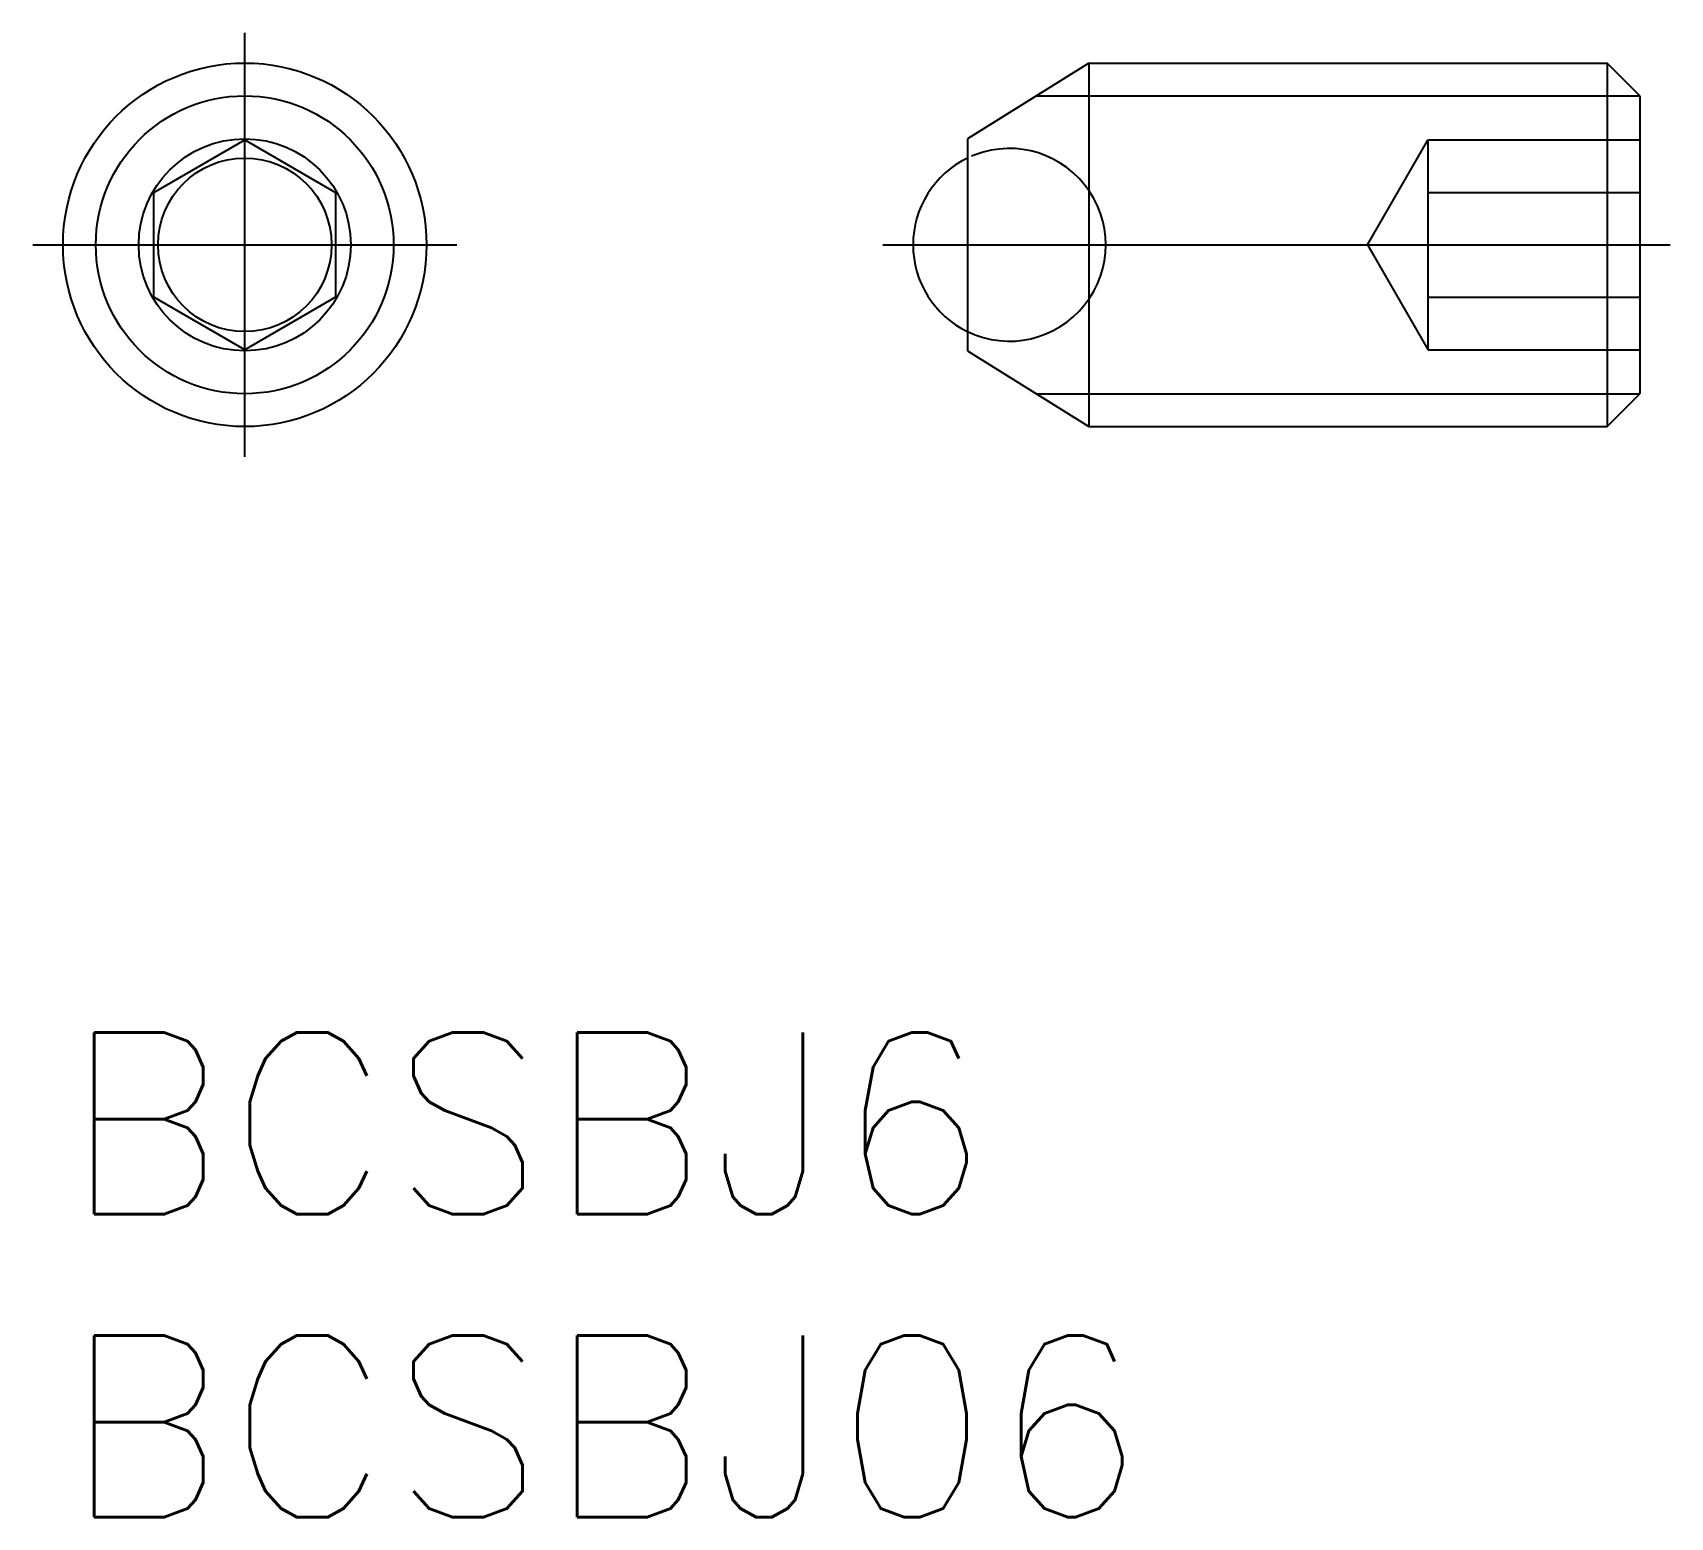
# Model space of a CAD drawing. Extents: x -0.5 to 26.5, y -8 to 16.5.
import ezdxf

# ---------------------------------------------------------------- set-up
doc = ezdxf.new("R2010")
doc.units = 0
doc.header["$LTSCALE"] = 0.5
doc.linetypes.add('CENTER', pattern=[50.8, 31.75, -6.35, 6.35, -6.35])
doc.linetypes.add('DASHED', pattern=[19.05, 12.7, -6.35])
for name, color, linetype in [('MSM_CENTER', 1, 'CENTER'), ('MSM_CONTINUOUS', 7, 'CONTINUOUS'), ('MSM_DASHED', 4, 'DASHED'), ('MSM_NARROW', 5, 'CONTINUOUS'), ('MSM_PART_NUMBER', 7, 'CONTINUOUS')]:
    doc.layers.add(name, color=color, linetype=linetype)
doc.styles.get("Standard").update_dxf_attribs({"font": 'txt.shx', "height": 1, "bigfont": 'bigfont.shx'})

# ---------------------------------------------------------------- blocks, each defined once
blk = doc.blocks.new('*U13')
at = {"layer": 'MSM_PART_NUMBER'}
blk.add_text('BCSBJ6', height=3, dxfattribs=at).set_placement((0, -3))
blk = doc.blocks.new('*U14')
at = {"layer": 'MSM_PART_NUMBER'}
blk.add_text('BCSBJ06', height=3, dxfattribs=at).set_placement((0, -8))

msp = doc.modelspace()

# ---------------------------------------------------------------- linework, layer by layer
at = {"layer": 'MSM_CENTER'}
for p, q in [((3, 9.5), (3, 16.5)), ((-0.5, 13), (6.5, 13)), ((13.532, 13), (26.532, 13))]:
    msp.add_line(p, q, dxfattribs=at)
at = {"layer": 'MSM_CONTINUOUS'}
for p, q in [((16.932, 16), (14.932, 14.75)), ((16.932, 16), (25.49, 16)), ((16.932, 16), (16.932, 10)), ((26.032, 15.458), (25.49, 16)), ((25.49, 16), (25.49, 10)), ((26.032, 15.458), (26.032, 10.542)), ((14.932, 14.75), (14.932, 11.25)), ((14.932, 11.25), (16.932, 10)), ((25.49, 10), (26.032, 10.542)), ((16.932, 10), (25.49, 10))]:
    msp.add_line(p, q, dxfattribs=at)
for radius in [3, 1.75, 1.432]:
    msp.add_circle((3, 13), radius, dxfattribs=at)
msp.add_arc((15.622, 13), 1.59, 115.7193, 244.2807, dxfattribs=at)
at = {"layer": 'MSM_DASHED'}
for p, q in [((1.5, 13.866), (3, 14.732)), ((3, 14.732), (4.5, 13.866)), ((21.536, 13), (22.532, 14.725)), ((22.532, 14.732), (22.532, 11.268)), ((22.532, 14.732), (26.032, 14.732)), ((1.5, 12.134), (1.5, 13.866)), ((4.5, 13.866), (4.5, 12.134)), ((22.532, 13.866), (26.032, 13.866)), ((21.536, 13), (22.532, 11.275)), ((3, 11.268), (1.5, 12.134)), ((4.5, 12.134), (3, 11.268)), ((22.532, 12.134), (26.032, 12.134)), ((22.532, 11.268), (26.032, 11.268))]:
    msp.add_line(p, q, dxfattribs=at)
msp.add_arc((15.622, 13), 1.59, 244.2807, 115.7193, dxfattribs=at)
at = {"layer": 'MSM_NARROW'}
for p, q in [((16.066, 15.458), (26.032, 15.458)), ((16.066, 10.542), (26.032, 10.542))]:
    msp.add_line(p, q, dxfattribs=at)
msp.add_circle((3, 13), 2.458, dxfattribs=at)

# ---------------------------------------------------------------- block references
at = {"layer": 'MSM_CONTINUOUS'}
for name in ['*U13', '*U14']:
    msp.add_blockref(name, (0, 0), dxfattribs=at)

doc.saveas('drawing.dxf')
